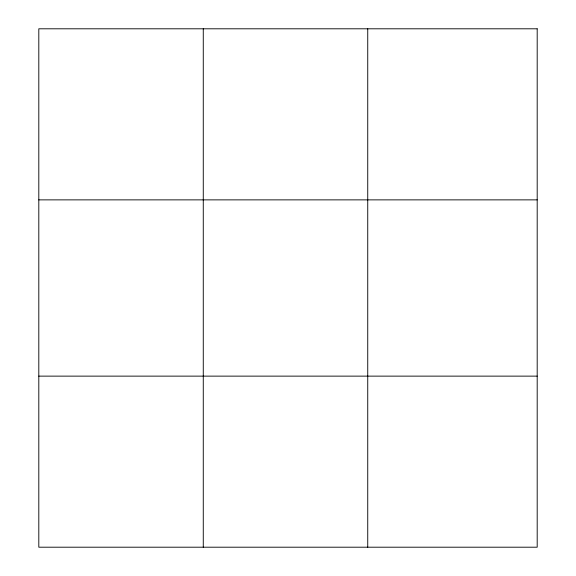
<?xml version="1.0" encoding="UTF-8"?>
<svg xmlns="http://www.w3.org/2000/svg" width="576" height="576" viewBox="0 0 576 576"><rect width="100%" height="100%" fill="white"/><g stroke="black" fill="none" stroke-linecap="round" stroke-linejoin="round"><path stroke-width="0.86" d="M203.27 547.2L203.27 28.8M367.74 547.2L367.74 28.8M38.808 199.872L537.192 199.872M38.808 376.128L537.192 376.128M537.192 28.8L537.192 547.2L38.808 547.2L38.808 28.8L537.192 28.8"/></g></svg>
